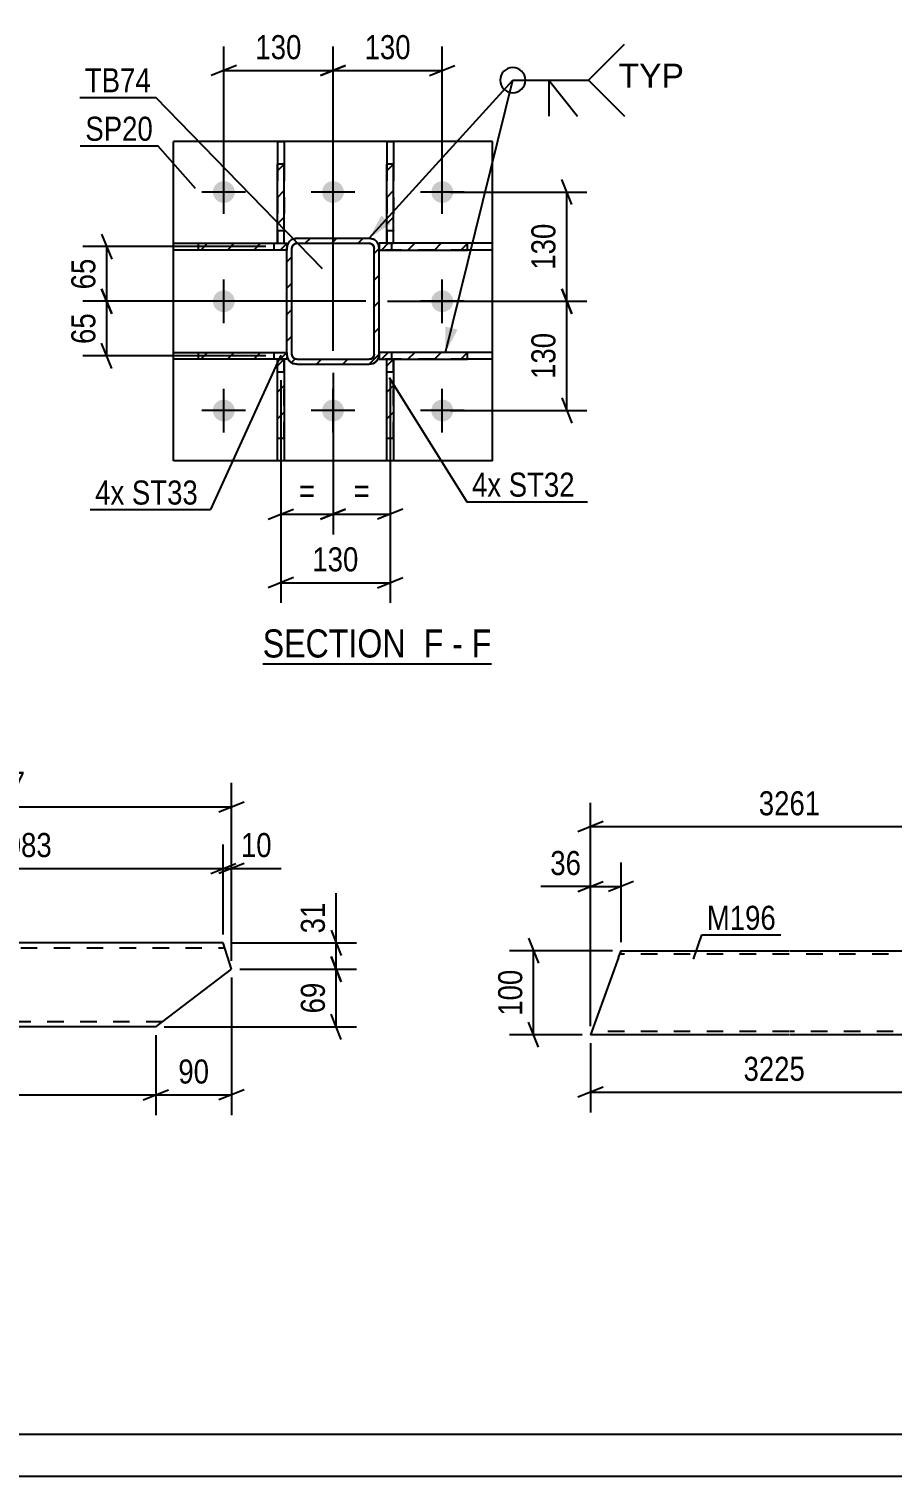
# Model space of a CAD drawing. Header units: millimetres. Extents: x 0 to 841, y 0 to 594.
# Drawn here: x 288.9 to 391.6, y 0 to 172.2 of the extents above; entities that cross this region are included whole.
import ezdxf

# ---------------------------------------------------------------- set-up
doc = ezdxf.new("R2010")
doc.units = ezdxf.units.MM
doc.linetypes.add('DXK_LINE_DOT2', pattern=[3.9198, 1.9599, -1.9599])
doc.linetypes.add('DXK_LINE_DOT3', pattern=[5.9187, 2.979, -0.9799, 0.9799, -0.9799])
doc.styles.add('Arial', font='ARIAL.TTF', dxfattribs={"height": 0.2})
doc.styles.add('Arial Narrow', font='ARIALN.TTF', dxfattribs={"height": 0.2})

# ---------------------------------------------------------------- blocks, each defined once
blk = doc.blocks.new('Unknown-103641004-1133')
at = {"color": 5, "linetype": 'Continuous'}
for p, q in [((5, 5), (836, 5)), ((0, 0), (841, 0))]:
    blk.add_line(p, q, dxfattribs=at)
blk = doc.blocks.new('Unknown-103641004-17 - 6446')
at = {"color": 6, "linetype": 'Continuous'}
blk.add_line((316.69, 96.66), (343.91, 96.66), dxfattribs=at)
at = {"color": 0, "linetype": 'Continuous'}
for points in [[(334.8, 97.41), (334.8, 100.91), (316.69, 100.91), (316.69, 97.41)], [(338.19, 97.41), (338.19, 100.91), (335.85, 100.91), (335.85, 97.41)], [(340.51, 97.41), (340.51, 100.91), (339.24, 100.91), (339.24, 97.41)], [(343.91, 97.41), (343.91, 100.91), (341.56, 100.91), (341.56, 97.41)]]:
    blk.add_wipeout(points, dxfattribs=at)
at = {"color": 7, "linetype": 'Continuous', "style": 'Arial Narrow'}
for s, p in [('SECTION ', (316.69, 97.41)), ('F', (335.85, 97.41)), ('F', (341.56, 97.41)), ('-', (339.24, 97.41))]:
    blk.add_text(s, height=3.34, dxfattribs=at).set_placement(p)
blk = doc.blocks.new('Part-103641004-2710 - 2694')
at = {"color": 2, "linetype": 'Continuous'}
for p, q in [((359.05, 61.72), (359.34, 62.52)), ((359.34, 62.52), (379.34, 62.52)), ((379.44, 62.52), (403.08, 62.52)), ((403, 62.28), (402.79, 61.72)), ((403.06, 62.46), (403, 62.28)), ((403.08, 62.52), (403.06, 62.46)), ((359.05, 61.72), (355.7, 52.52)), ((399.44, 52.52), (402.79, 61.72)), ((379.34, 52.52), (355.7, 52.52)), ((399.44, 52.52), (379.44, 52.52))]:
    blk.add_line(p, q, dxfattribs=at)
at = {"color": 7, "linetype": 'DXK_LINE_DOT2'}
for p, q in [((379.34, 62.12), (359.2, 62.12)), ((359.32, 62.46), (359.26, 62.28)), ((359.34, 62.52), (359.32, 62.46)), ((402.94, 62.12), (379.44, 62.12)), ((403.08, 62.52), (403, 62.28)), ((379.34, 52.92), (355.85, 52.92)), ((399.59, 52.92), (379.44, 52.92))]:
    blk.add_line(p, q, dxfattribs=at)
blk = doc.blocks.new('Part-103641004-1477 - 1461')
at = {"color": 2, "linetype": 'Continuous'}
for p, q in [((256.54, 57.86), (263.88, 63.46)), ((283.88, 63.46), (263.88, 63.46)), ((312, 63.46), (283.98, 63.46)), ((312.98, 60.31), (312, 63.46)), ((303.98, 53.46), (312.98, 60.31)), ((257.91, 53.46), (256.54, 57.86)), ((283.88, 53.46), (257.91, 53.46)), ((303.98, 53.46), (283.98, 53.46))]:
    blk.add_line(p, q, dxfattribs=at)
at = {"color": 7, "linetype": 'DXK_LINE_DOT2'}
for p, q in [((263.09, 62.86), (283.88, 62.86)), ((283.98, 62.86), (312.18, 62.86)), ((283.88, 54.06), (257.72, 54.06)), ((304.77, 54.06), (283.98, 54.06))]:
    blk.add_line(p, q, dxfattribs=at)
blk = doc.blocks.new('Part-103641004-6454 - 6446')
at = {"linetype": 'Continuous'}
h = blk.add_hatch(dxfattribs=at)
h.set_pattern_fill('', scale=0.7, style=0, pattern_type=0)
h.set_pattern_definition([(45, (319.5624, 133.6952), (-1.57154, 1.57154), [])])
h.paths.add_polyline_path([(319.56, 132.9), (319.56, 133.7), (309.06, 133.7), (309.06, 132.9)])
at = {"color": 2, "linetype": 'Continuous'}
for p, q in [((306.06, 132.9), (306.06, 133.7)), ((306.06, 133.7), (309.06, 133.7)), ((309.06, 132.9), (306.06, 132.9)), ((309.06, 133.7), (319.56, 133.7)), ((309.06, 132.9), (309.06, 133.7)), ((319.56, 132.9), (309.06, 132.9)), ((319.56, 133.7), (319.56, 132.9))]:
    blk.add_line(p, q, dxfattribs=at)
at = {"color": 7, "linetype": 'DXK_LINE_DOT2'}
for p, q in [((309.06, 133.7), (319.56, 133.7)), ((319.56, 132.9), (309.06, 132.9)), ((318.06, 132.9), (318.06, 133.7)), ((319.56, 133.7), (319.56, 132.9))]:
    blk.add_line(p, q, dxfattribs=at)
blk = doc.blocks.new('Part-103641004-6459 - 6446')
at = {"linetype": 'Continuous'}
h = blk.add_hatch(dxfattribs=at)
h.set_pattern_fill('', scale=0.7, style=0, pattern_type=0)
h.set_pattern_definition([(45, (319.2475, 132.9054), (-1.57154, 1.57154), [])])
h.paths.add_polyline_path([(319.25, 123.49), (319.25, 132.91), (318.45, 132.91), (318.45, 123.49)])
at = {"color": 7, "linetype": 'DXK_LINE_DOT2'}
for p, q in [((318.45, 131.41), (318.45, 132.91)), ((318.45, 132.91), (319.25, 132.91)), ((319.25, 123.49), (319.25, 132.91)), ((318.45, 131.41), (319.25, 131.41)), ((318.45, 123.49), (318.45, 131.41))]:
    blk.add_line(p, q, dxfattribs=at)
at = {"color": 2, "linetype": 'Continuous'}
for p, q in [((318.45, 123.49), (318.45, 132.91)), ((318.45, 132.91), (319.25, 132.91)), ((319.25, 132.91), (319.25, 123.49)), ((318.45, 120.8), (318.45, 123.49)), ((319.25, 123.49), (318.45, 123.49)), ((319.25, 123.49), (319.25, 120.8)), ((319.25, 120.8), (318.45, 120.8))]:
    blk.add_line(p, q, dxfattribs=at)
blk = doc.blocks.new('Bolt-103641004-6512 - 6446')
at = {"linetype": 'Continuous'}
for points in [[(310.76, 152.8, -1), (313.36, 152.8, -1)], [(323.76, 152.8, -1), (326.36, 152.8, -1)], [(336.76, 152.8, -1), (339.36, 152.8, -1)], [(310.76, 139.8, -1), (313.36, 139.8, -1)], [(336.76, 139.8, -1), (339.36, 139.8, -1)], [(310.76, 126.8, -1), (313.36, 126.8, -1)], [(323.76, 126.8, -1), (326.36, 126.8, -1)], [(336.76, 126.8, -1), (339.36, 126.8, -1)]]:
    blk.add_hatch(color=1, dxfattribs=at).paths.add_polyline_path(points)
at = {"color": 1, "linetype": 'Continuous'}
for p, q in [((312.06, 150.2), (312.06, 155.4)), ((325.06, 150.2), (325.06, 155.4)), ((338.06, 150.2), (338.06, 155.4)), ((314.66, 152.8), (309.46, 152.8)), ((327.66, 152.8), (322.46, 152.8)), ((340.66, 152.8), (335.46, 152.8)), ((312.06, 137.2), (312.06, 142.4)), ((338.06, 137.2), (338.06, 142.4)), ((314.66, 139.8), (309.46, 139.8)), ((340.66, 139.8), (335.46, 139.8)), ((312.06, 124.2), (312.06, 129.4)), ((325.06, 124.2), (325.06, 129.4)), ((338.06, 124.2), (338.06, 129.4)), ((314.66, 126.8), (309.46, 126.8)), ((327.66, 126.8), (322.46, 126.8)), ((340.66, 126.8), (335.46, 126.8))]:
    blk.add_line(p, q, dxfattribs=at)
blk = doc.blocks.new('Part-103641004-6464 - 6446')
at = {"linetype": 'Continuous'}
h = blk.add_hatch(dxfattribs=at)
h.set_pattern_fill('', scale=0.7, style=0, pattern_type=0)
h.set_pattern_definition([(45, (332.247, 132.9054), (-1.57154, 1.57154), [])])
h.paths.add_polyline_path([(332.25, 123.49), (332.25, 132.91), (331.45, 132.91), (331.45, 123.49)])
at = {"color": 7, "linetype": 'DXK_LINE_DOT2'}
for p, q in [((331.45, 131.41), (331.45, 132.91)), ((331.45, 132.91), (332.25, 132.91)), ((332.25, 123.49), (332.25, 132.91)), ((331.45, 131.41), (332.25, 131.41)), ((331.45, 123.49), (331.45, 131.41))]:
    blk.add_line(p, q, dxfattribs=at)
at = {"color": 2, "linetype": 'Continuous'}
for p, q in [((331.45, 123.49), (331.45, 132.91)), ((331.45, 132.91), (332.25, 132.91)), ((332.25, 132.91), (332.25, 123.49)), ((331.45, 120.8), (331.45, 123.49)), ((332.25, 123.49), (331.45, 123.49)), ((332.25, 123.49), (332.25, 120.8)), ((332.25, 120.8), (331.45, 120.8))]:
    blk.add_line(p, q, dxfattribs=at)
blk = doc.blocks.new('Part-103641004-6469 - 6446')
at = {"linetype": 'Continuous'}
h = blk.add_hatch(dxfattribs=at)
h.set_pattern_fill('', scale=0.7, style=0, pattern_type=0)
h.set_pattern_definition([(45, (319.247, 156.1076), (-1.57154, 1.57154), [])])
h.paths.add_polyline_path([(319.25, 146.71), (319.25, 156.11), (318.45, 156.11), (318.45, 146.71)])
at = {"color": 2, "linetype": 'Continuous'}
for p, q in [((318.45, 158.8), (318.45, 156.11)), ((318.45, 158.8), (319.25, 158.8)), ((319.25, 158.8), (319.25, 156.11)), ((318.45, 146.71), (318.45, 156.11)), ((319.25, 156.11), (318.45, 156.11)), ((319.25, 146.71), (319.25, 156.11)), ((318.45, 146.71), (319.25, 146.71))]:
    blk.add_line(p, q, dxfattribs=at)
at = {"color": 7, "linetype": 'DXK_LINE_DOT2'}
for p, q in [((318.45, 156.11), (318.45, 146.71)), ((319.25, 156.11), (319.25, 148.21)), ((318.45, 148.21), (319.25, 148.21)), ((319.25, 146.71), (319.25, 148.21)), ((318.45, 146.71), (319.25, 146.71))]:
    blk.add_line(p, q, dxfattribs=at)
blk = doc.blocks.new('Part-103641004-6519 - 6446')
at = {"linetype": 'Continuous'}
h = blk.add_hatch(dxfattribs=at)
h.set_pattern_fill('', scale=0.7, style=0, pattern_type=0)
h.set_pattern_definition([(45, (341.0608, 146.6954), (-1.57154, 1.57154), [])])
h.paths.add_polyline_path([(341.06, 145.9), (341.06, 146.7), (330.56, 146.7), (330.56, 145.9)])
at = {"color": 7, "linetype": 'DXK_LINE_DOT2'}
for p, q in [((341.06, 146.7), (330.56, 146.7)), ((330.56, 146.7), (330.56, 145.9)), ((332.06, 145.9), (332.06, 146.7)), ((341.06, 145.9), (330.56, 145.9))]:
    blk.add_line(p, q, dxfattribs=at)
at = {"color": 2, "linetype": 'Continuous'}
for p, q in [((341.06, 146.7), (330.56, 146.7)), ((330.56, 146.7), (330.56, 145.9)), ((344.06, 146.7), (341.06, 146.7)), ((341.06, 145.9), (341.06, 146.7)), ((344.06, 145.9), (344.06, 146.7)), ((330.56, 145.9), (341.06, 145.9)), ((344.06, 145.9), (341.06, 145.9))]:
    blk.add_line(p, q, dxfattribs=at)
blk = doc.blocks.new('Part-103641004-6524 - 6446')
at = {"linetype": 'Continuous'}
h = blk.add_hatch(dxfattribs=at)
h.set_pattern_fill('', scale=0.7, style=0, pattern_type=0)
h.set_pattern_definition([(45, (341.0608, 133.6954), (-1.57154, 1.57154), [])])
h.paths.add_polyline_path([(341.06, 132.9), (341.06, 133.7), (330.56, 133.7), (330.56, 132.9)])
at = {"color": 7, "linetype": 'DXK_LINE_DOT2'}
for p, q in [((341.06, 133.7), (330.56, 133.7)), ((330.56, 133.7), (330.56, 132.9)), ((341.06, 132.9), (330.56, 132.9)), ((332.06, 132.9), (332.06, 133.7))]:
    blk.add_line(p, q, dxfattribs=at)
at = {"color": 2, "linetype": 'Continuous'}
for p, q in [((341.06, 133.7), (330.56, 133.7)), ((330.56, 133.7), (330.56, 132.9)), ((330.56, 132.9), (341.06, 132.9)), ((344.06, 133.7), (341.06, 133.7)), ((341.06, 132.9), (341.06, 133.7)), ((344.06, 132.9), (341.06, 132.9)), ((344.06, 132.9), (344.06, 133.7))]:
    blk.add_line(p, q, dxfattribs=at)
blk = doc.blocks.new('Part-103641004-6543 - 6446')
at = {"color": 2, "linetype": 'Continuous'}
for p, q in [((306.06, 120.8), (306.06, 158.8)), ((344.06, 158.8), (306.06, 158.8)), ((344.06, 120.8), (344.06, 158.8)), ((344.06, 120.8), (306.06, 120.8))]:
    blk.add_line(p, q, dxfattribs=at)
blk = doc.blocks.new('Part-103641004-6570 - 6446')
at = {"linetype": 'Continuous'}
h = blk.add_hatch(dxfattribs=at)
h.set_pattern_fill('', scale=0.7, style=0, pattern_type=0)
h.set_pattern_definition([(45, (319.5624, 146.6952), (-1.57154, 1.57154), [])])
h.paths.add_polyline_path([(319.56, 145.9), (319.56, 146.7), (309.06, 146.7), (309.06, 145.9)])
at = {"color": 2, "linetype": 'Continuous'}
for p, q in [((306.06, 145.9), (306.06, 146.7)), ((306.06, 146.7), (309.06, 146.7)), ((309.06, 146.7), (319.56, 146.7)), ((309.06, 145.9), (309.06, 146.7)), ((319.56, 146.7), (319.56, 145.9)), ((309.06, 145.9), (306.06, 145.9)), ((319.56, 145.9), (309.06, 145.9))]:
    blk.add_line(p, q, dxfattribs=at)
at = {"color": 7, "linetype": 'DXK_LINE_DOT2'}
for p, q in [((309.06, 146.7), (319.56, 146.7)), ((318.06, 145.9), (318.06, 146.7)), ((319.56, 146.7), (319.56, 145.9)), ((319.56, 145.9), (309.06, 145.9))]:
    blk.add_line(p, q, dxfattribs=at)
blk = doc.blocks.new('Part-103641004-6612 - 6446')
at = {"linetype": 'Continuous'}
h = blk.add_hatch(dxfattribs=at)
h.set_pattern_fill('', scale=0.7, style=0, pattern_type=0)
h.set_pattern_definition([(45, (330.5624, 133.498), (-1.57154, 1.57154), [])])
h.paths.add_polyline_path([(330.47, 133.04), (330.56, 133.5), (330.56, 146.1), (330.47, 146.56), (330.21, 146.95), (329.82, 147.21), (329.36, 147.3), (320.76, 147.3), (320.3, 147.21), (319.91, 146.95), (319.65, 146.56), (319.56, 146.1), (319.56, 133.5), (319.65, 133.04), (319.91, 132.65), (320.3, 132.39), (320.76, 132.3), (329.36, 132.3), (329.82, 132.39), (330.21, 132.65)])
h.paths.add_polyline_path([(329.59, 132.94), (329.36, 132.9), (320.76, 132.9), (320.53, 132.94), (320.34, 133.07), (320.21, 133.27), (320.16, 133.5), (320.16, 146.1), (320.21, 146.33), (320.34, 146.52), (320.53, 146.65), (320.76, 146.7), (329.36, 146.7), (329.59, 146.65), (329.79, 146.52), (329.92, 146.33), (329.96, 146.1), (329.96, 133.5), (329.92, 133.27), (329.79, 133.07)])
at = {"color": 7, "linetype": 'DXK_LINE_DOT2'}
for p, q in [((319.56, 146.1), (319.65, 146.56)), ((320.34, 146.52), (320.21, 146.33)), ((320.3, 147.21), (320.76, 147.3)), ((320.53, 146.65), (320.34, 146.52)), ((320.76, 146.7), (320.53, 146.65)), ((320.76, 147.3), (329.36, 147.3)), ((320.76, 146.7), (329.36, 146.7)), ((329.36, 147.3), (329.82, 147.21)), ((329.59, 146.65), (329.36, 146.7)), ((329.79, 146.52), (329.59, 146.65)), ((329.92, 146.33), (329.79, 146.52)), ((330.47, 146.56), (330.56, 146.1)), ((319.56, 133.5), (319.56, 146.1)), ((320.21, 146.33), (320.16, 146.1)), ((320.16, 133.5), (320.16, 146.1)), ((329.96, 146.1), (329.92, 146.33)), ((329.96, 133.5), (329.96, 146.1)), ((330.56, 133.5), (330.56, 146.1)), ((319.65, 133.04), (319.56, 133.5)), ((320.16, 133.5), (320.21, 133.27)), ((320.21, 133.27), (320.34, 133.07)), ((320.34, 133.07), (320.53, 132.94)), ((320.53, 132.94), (320.76, 132.9)), ((320.76, 132.9), (329.36, 132.9)), ((329.36, 132.9), (329.59, 132.94)), ((329.59, 132.94), (329.79, 133.07)), ((329.79, 133.07), (329.92, 133.27)), ((329.92, 133.27), (329.96, 133.5)), ((330.56, 133.5), (330.47, 133.04)), ((320.76, 132.3), (320.3, 132.39)), ((320.76, 132.3), (329.36, 132.3)), ((329.82, 132.39), (329.36, 132.3))]:
    blk.add_line(p, q, dxfattribs=at)
at = {"color": 2, "linetype": 'Continuous'}
for p, q in [((319.65, 146.56), (319.56, 146.1)), ((320.21, 146.33), (320.34, 146.52)), ((320.76, 147.3), (320.3, 147.21)), ((320.34, 146.52), (320.53, 146.65)), ((320.53, 146.65), (320.76, 146.7)), ((320.76, 147.3), (329.36, 147.3)), ((320.76, 146.7), (329.36, 146.7)), ((329.82, 147.21), (329.36, 147.3)), ((329.36, 146.7), (329.59, 146.65)), ((329.59, 146.65), (329.79, 146.52)), ((329.79, 146.52), (329.92, 146.33)), ((330.56, 146.1), (330.47, 146.56)), ((319.56, 133.5), (319.56, 146.1)), ((320.16, 146.1), (320.21, 146.33)), ((320.16, 133.5), (320.16, 146.1)), ((329.92, 146.33), (329.96, 146.1)), ((329.96, 133.5), (329.96, 146.1)), ((330.56, 133.5), (330.56, 146.1)), ((319.56, 133.5), (319.65, 133.04)), ((320.21, 133.27), (320.16, 133.5)), ((320.34, 133.07), (320.21, 133.27)), ((320.53, 132.94), (320.34, 133.07)), ((320.76, 132.9), (320.53, 132.94)), ((320.76, 132.9), (329.36, 132.9)), ((329.59, 132.94), (329.36, 132.9)), ((329.79, 133.07), (329.59, 132.94)), ((329.92, 133.27), (329.79, 133.07)), ((329.96, 133.5), (329.92, 133.27)), ((330.47, 133.04), (330.56, 133.5)), ((320.3, 132.39), (320.76, 132.3)), ((320.76, 132.3), (329.36, 132.3)), ((329.36, 132.3), (329.82, 132.39))]:
    blk.add_line(p, q, dxfattribs=at)
at = {"color": 7, "linetype": 'DXK_LINE_DOT3'}
blk.add_line((325.06, 139.8), (325.06, 139.8), dxfattribs=at)
at = {"color": 7, "linetype": 'DXK_LINE_DOT2'}
for centre, start, end in [((320.76, 146.1), 112.5, 157.5), ((329.36, 146.1), 22.5, 67.5), ((320.76, 133.5), 202.5, 247.5), ((329.36, 133.5), 292.5, 337.5)]:
    blk.add_arc(centre, 1.2, start, end, dxfattribs=at)
at = {"color": 2, "linetype": 'Continuous'}
for centre, start, end in [((320.76, 146.1), 112.5, 157.5), ((329.36, 146.1), 22.5, 67.5), ((320.76, 133.5), 202.5, 247.5), ((329.36, 133.5), 292.5, 337.5)]:
    blk.add_arc(centre, 1.2, start, end, dxfattribs=at)
blk = doc.blocks.new('Part-103641004-6631 - 6446')
at = {"linetype": 'Continuous'}
h = blk.add_hatch(dxfattribs=at)
h.set_pattern_fill('', scale=0.7, style=0, pattern_type=0)
h.set_pattern_definition([(45, (332.2465, 156.1075), (-1.57154, 1.57154), [])])
h.paths.add_polyline_path([(332.25, 146.71), (332.25, 156.11), (331.45, 156.11), (331.45, 146.71)])
at = {"color": 2, "linetype": 'Continuous'}
for p, q in [((331.45, 158.8), (331.45, 156.11)), ((331.45, 158.8), (332.25, 158.8)), ((332.25, 158.8), (332.25, 156.11)), ((331.45, 146.71), (331.45, 156.11)), ((332.25, 156.11), (331.45, 156.11)), ((332.25, 146.71), (332.25, 156.11)), ((331.45, 146.71), (332.25, 146.71))]:
    blk.add_line(p, q, dxfattribs=at)
at = {"color": 7, "linetype": 'DXK_LINE_DOT2'}
for p, q in [((331.45, 156.11), (331.45, 146.71)), ((332.25, 156.11), (332.25, 148.21)), ((331.45, 148.21), (332.25, 148.21)), ((332.25, 146.71), (332.25, 148.21)), ((331.45, 146.71), (332.25, 146.71))]:
    blk.add_line(p, q, dxfattribs=at)
blk = doc.blocks.new('StraightDimension-103641004-2756 - 2694')
at = {"color": 7, "linetype": 'Continuous'}
for p, q in [((355.7, 53.52), (355.7, 80.13)), ((403.08, 63.52), (403.08, 80.13)), ((357.2, 77.88), (354.2, 76.68)), ((401.58, 76.68), (404.58, 77.88)), ((355.7, 77.28), (403.08, 77.28))]:
    blk.add_line(p, q, dxfattribs=at)
at = {"color": 0}
blk.add_wipeout([(383.65, 78.03), (383.65, 82.23), (375.14, 82.23), (375.14, 78.03)], dxfattribs=at)
at = {"color": 3, "style": 'Arial Narrow'}
blk.add_text('3261', height=2.863, dxfattribs=at).set_placement((375.74, 78.63))
blk = doc.blocks.new('StraightDimension-103641004-2730 - 2694')
at = {"color": 7, "linetype": 'Continuous'}
for p, q in [((355.7, 51.52), (355.7, 43.28)), ((399.44, 51.52), (399.44, 43.28)), ((357.2, 46.28), (354.2, 45.08)), ((355.7, 45.68), (399.44, 45.68)), ((397.94, 45.08), (400.94, 46.28))]:
    blk.add_line(p, q, dxfattribs=at)
at = {"color": 0}
blk.add_wipeout([(381.83, 46.43), (381.83, 50.63), (373.32, 50.63), (373.32, 46.43)], dxfattribs=at)
at = {"color": 3, "style": 'Arial Narrow'}
blk.add_text('3225', height=2.863, dxfattribs=at).set_placement((373.92, 47.03))
blk = doc.blocks.new('StraightDimension-103641004-2767 - 2694')
at = {"color": 7, "linetype": 'Continuous'}
for p, q in [((348.33, 64.02), (349.53, 61.02)), ((358.34, 62.52), (346.08, 62.52)), ((348.93, 52.52), (348.93, 62.52)), ((349.53, 51.02), (348.33, 54.02)), ((354.7, 52.52), (346.08, 52.52))]:
    blk.add_line(p, q, dxfattribs=at)
at = {"color": 0}
blk.add_wipeout([(348.18, 60.86), (343.98, 60.86), (343.98, 54.18), (348.18, 54.18)], dxfattribs=at)
at = {"color": 3, "style": 'Arial Narrow'}
blk.add_text('100', height=2.863, rotation=90.0002, dxfattribs=at).set_placement((347.58, 54.78))
blk = doc.blocks.new('StraightDimension-103641004-2743 - 2694')
at = {"color": 7, "linetype": 'Continuous'}
for p, q in [((355.7, 53.52), (355.7, 73.02)), ((359.34, 63.52), (359.34, 73.02)), ((354.2, 69.57), (357.2, 70.77)), ((360.84, 70.77), (357.84, 69.57)), ((355.7, 70.17), (359.34, 70.17))]:
    blk.add_line(p, q, dxfattribs=at)
at = {"color": 0}
blk.add_wipeout([(355.18, 70.92), (355.18, 75.12), (350.32, 75.12), (350.32, 70.92)], dxfattribs=at)
at = {"color": 7, "linetype": 'Continuous'}
blk.add_line((355.7, 70.17), (349.8, 70.17), dxfattribs=at)
blk.add_line((355.7, 70.17), (349.8, 70.17), dxfattribs=at)
at = {"color": 3, "style": 'Arial Narrow'}
blk.add_text('36', height=2.863, dxfattribs=at).set_placement((350.92, 71.52))
blk = doc.blocks.new('StraightDimension-103641004-1621 - 1461')
at = {"color": 7, "linetype": 'Continuous'}
for p, q in [((312.98, 59.31), (312.98, 42.96)), ((303.98, 52.46), (303.98, 42.96)), ((302.48, 44.76), (305.48, 45.96)), ((303.98, 45.36), (312.98, 45.36)), ((314.48, 45.96), (311.48, 44.76))]:
    blk.add_line(p, q, dxfattribs=at)
at = {"color": 0}
blk.add_wipeout([(310.91, 46.11), (310.91, 50.31), (306.05, 50.31), (306.05, 46.11)], dxfattribs=at)
at = {"color": 3, "style": 'Arial Narrow'}
blk.add_text('90', height=2.863, dxfattribs=at).set_placement((306.65, 46.71))
blk = doc.blocks.new('StraightDimension-103641004-1520 - 1461')
at = {"color": 7, "linetype": 'Continuous'}
for p, q in [((324.84, 64.96), (326.04, 61.96)), ((313, 63.46), (327.84, 63.46)), ((325.44, 60.31), (325.44, 63.46)), ((313.98, 60.31), (327.84, 60.31)), ((326.04, 58.81), (324.84, 61.81))]:
    blk.add_line(p, q, dxfattribs=at)
at = {"color": 0}
blk.add_wipeout([(324.69, 68.84), (320.49, 68.84), (320.49, 63.98), (324.69, 63.98)], dxfattribs=at)
at = {"color": 7, "linetype": 'Continuous'}
blk.add_line((325.44, 63.46), (325.44, 69.37), dxfattribs=at)
blk.add_line((325.44, 63.46), (325.44, 69.37), dxfattribs=at)
at = {"color": 3, "style": 'Arial Narrow'}
blk.add_text('31', height=2.863, rotation=90.0002, dxfattribs=at).set_placement((324.09, 64.58))
blk = doc.blocks.new('StraightDimension-103641004-1547 - 1461')
at = {"color": 7, "linetype": 'Continuous'}
for p, q in [((313.98, 60.31), (327.84, 60.31)), ((324.84, 61.81), (326.04, 58.81)), ((325.44, 53.46), (325.44, 60.31)), ((304.98, 53.46), (327.84, 53.46)), ((326.04, 51.96), (324.84, 54.96))]:
    blk.add_line(p, q, dxfattribs=at)
at = {"color": 0}
blk.add_wipeout([(324.69, 59.32), (320.49, 59.32), (320.49, 54.46), (324.69, 54.46)], dxfattribs=at)
at = {"color": 3, "style": 'Arial Narrow'}
blk.add_text('69', height=2.863, rotation=90.0002, dxfattribs=at).set_placement((324.09, 55.06))
blk = doc.blocks.new('StraightDimension-103641004-1638 - 1461')
at = {"color": 7, "linetype": 'Continuous'}
for p, q in [((257.91, 52.46), (257.91, 42.96)), ((303.98, 52.46), (303.98, 42.96)), ((259.41, 45.96), (256.41, 44.76)), ((257.91, 45.36), (303.98, 45.36)), ((302.48, 44.76), (305.48, 45.96))]:
    blk.add_line(p, q, dxfattribs=at)
at = {"color": 0}
blk.add_wipeout([(285.2, 46.11), (285.2, 50.31), (276.69, 50.31), (276.69, 46.11)], dxfattribs=at)
at = {"color": 3, "style": 'Arial Narrow'}
blk.add_text('3063', height=2.863, dxfattribs=at).set_placement((277.29, 46.71))
blk = doc.blocks.new('StraightDimension-103641004-1680 - 1461')
at = {"color": 7, "linetype": 'Continuous'}
for p, q in [((256.54, 58.86), (256.54, 82.48)), ((312.98, 61.31), (312.98, 82.48)), ((258.04, 80.23), (255.04, 79.03)), ((256.54, 79.63), (312.98, 79.63)), ((311.48, 79.03), (314.48, 80.23))]:
    blk.add_line(p, q, dxfattribs=at)
at = {"color": 0}
blk.add_wipeout([(289.01, 80.38), (289.01, 84.58), (280.5, 84.58), (280.5, 80.38)], dxfattribs=at)
at = {"color": 3, "style": 'Arial Narrow'}
blk.add_text('3167', height=2.863, dxfattribs=at).set_placement((281.1, 80.98))
blk = doc.blocks.new('StraightDimension-103641004-1691 - 1461')
at = {"color": 7, "linetype": 'Continuous'}
for p, q in [((312, 64.46), (312, 75.16)), ((312.98, 61.31), (312.98, 75.16)), ((310.5, 71.71), (313.5, 72.91)), ((314.48, 72.91), (311.48, 71.71)), ((312, 72.31), (312.98, 72.31))]:
    blk.add_line(p, q, dxfattribs=at)
at = {"color": 0}
blk.add_wipeout([(318.36, 73.06), (318.36, 77.26), (313.5, 77.26), (313.5, 73.06)], dxfattribs=at)
at = {"color": 7, "linetype": 'Continuous'}
blk.add_line((312.98, 72.31), (318.88, 72.31), dxfattribs=at)
blk.add_line((312.98, 72.31), (318.88, 72.31), dxfattribs=at)
at = {"color": 3, "style": 'Arial Narrow'}
blk.add_text('10', height=2.863, dxfattribs=at).set_placement((314.1, 73.66))
blk = doc.blocks.new('StraightDimension-103641004-1708 - 1461')
at = {"color": 7, "linetype": 'Continuous'}
for p, q in [((263.88, 64.46), (263.88, 75.16)), ((312, 64.46), (312, 75.16)), ((265.38, 72.91), (262.38, 71.71)), ((310.5, 71.71), (313.5, 72.91)), ((263.88, 72.31), (312, 72.31))]:
    blk.add_line(p, q, dxfattribs=at)
at = {"color": 0}
blk.add_wipeout([(292.19, 73.06), (292.19, 77.26), (283.68, 77.26), (283.68, 73.06)], dxfattribs=at)
at = {"color": 3, "style": 'Arial Narrow'}
blk.add_text('3083', height=2.863, dxfattribs=at).set_placement((284.28, 73.66))
blk = doc.blocks.new('StraightDimension-103641004-19515 - 6446')
at = {"color": 7, "linetype": 'Continuous'}
for p, q in [((318.85, 130.41), (318.85, 103.91)), ((331.85, 130.4), (331.85, 103.91)), ((320.35, 106.91), (317.35, 105.71)), ((330.35, 105.71), (333.35, 106.91)), ((318.85, 106.31), (331.85, 106.31))]:
    blk.add_line(p, q, dxfattribs=at)
at = {"color": 0}
blk.add_wipeout([(328.69, 107.06), (328.69, 111.26), (322, 111.26), (322, 107.06)], dxfattribs=at)
at = {"color": 3, "style": 'Arial Narrow'}
blk.add_text('130', height=2.863, dxfattribs=at).set_placement((322.6, 107.66))
blk = doc.blocks.new('StraightDimension-103641004-19483 - 6446')
at = {"color": 7, "linetype": 'Continuous'}
for p, q in [((312.06, 153.8), (312.06, 170.11)), ((325.06, 133.9), (325.06, 170.11)), ((313.56, 167.86), (310.56, 166.66)), ((312.06, 167.26), (325.06, 167.26)), ((323.56, 166.66), (326.56, 167.86))]:
    blk.add_line(p, q, dxfattribs=at)
at = {"color": 0}
blk.add_wipeout([(321.9, 168.01), (321.9, 172.21), (315.22, 172.21), (315.22, 168.01)], dxfattribs=at)
at = {"color": 3, "style": 'Arial Narrow'}
blk.add_text('130', height=2.863, dxfattribs=at).set_placement((315.82, 168.61))
blk = doc.blocks.new('StraightDimension-103641004-19386 - 6446')
at = {"color": 7, "linetype": 'Continuous'}
for p, q in [((325.06, 131.3), (325.06, 112.06)), ((331.85, 130.41), (331.85, 112.06)), ((323.56, 113.86), (326.56, 115.06)), ((325.06, 114.46), (331.85, 114.46)), ((333.35, 115.06), (330.35, 113.86))]:
    blk.add_line(p, q, dxfattribs=at)
at = {"color": 0}
blk.add_wipeout([(330.01, 115.21), (330.01, 119.41), (326.9, 119.41), (326.9, 115.21)], dxfattribs=at)
at = {"color": 3, "style": 'Arial Narrow'}
blk.add_text('=', height=2.86, dxfattribs=at).set_placement((327.5, 115.81))
blk = doc.blocks.new('StraightDimension-103641004-6715 - 6446')
at = {"color": 7, "linetype": 'Continuous'}
for p, q in [((353.48, 138.3), (352.28, 141.3)), ((331.56, 139.8), (355.28, 139.8)), ((352.88, 126.8), (352.88, 139.8)), ((352.28, 128.3), (353.48, 125.3)), ((339.06, 126.8), (355.28, 126.8))]:
    blk.add_line(p, q, dxfattribs=at)
at = {"color": 0}
blk.add_wipeout([(352.13, 136.64), (347.93, 136.64), (347.93, 129.96), (352.13, 129.96)], dxfattribs=at)
at = {"color": 3, "style": 'Arial Narrow'}
blk.add_text('130', height=2.863, rotation=90.0002, dxfattribs=at).set_placement((351.53, 130.56))
blk = doc.blocks.new('StraightDimension-103641004-6725 - 6446')
at = {"color": 7, "linetype": 'Continuous'}
for p, q in [((353.48, 151.3), (352.28, 154.3)), ((339.06, 152.8), (355.28, 152.8)), ((352.88, 139.8), (352.88, 152.8)), ((352.28, 141.3), (353.48, 138.3)), ((331.56, 139.8), (355.28, 139.8))]:
    blk.add_line(p, q, dxfattribs=at)
at = {"color": 0}
blk.add_wipeout([(352.13, 149.64), (347.93, 149.64), (347.93, 142.96), (352.13, 142.96)], dxfattribs=at)
at = {"color": 3, "style": 'Arial Narrow'}
blk.add_text('130', height=2.863, rotation=90.0002, dxfattribs=at).set_placement((351.53, 143.56))
blk = doc.blocks.new('StraightDimension-103641004-19387 - 6446')
at = {"color": 7, "linetype": 'Continuous'}
for p, q in [((325.06, 131.3), (325.06, 112.06)), ((318.85, 130.41), (318.85, 112.06)), ((317.35, 113.86), (320.35, 115.06)), ((318.85, 114.46), (325.06, 114.46)), ((326.56, 115.06), (323.56, 113.86))]:
    blk.add_line(p, q, dxfattribs=at)
at = {"color": 0}
blk.add_wipeout([(323.51, 115.21), (323.51, 119.41), (320.4, 119.41), (320.4, 115.21)], dxfattribs=at)
at = {"color": 3, "style": 'Arial Narrow'}
blk.add_text('=', height=2.86, dxfattribs=at).set_placement((321, 115.81))
blk = doc.blocks.new('StraightDimension-103641004-19447 - 6446')
at = {"color": 7, "linetype": 'Continuous'}
for p, q in [((297.52, 147.8), (298.72, 144.8)), ((317.06, 146.3), (295.27, 146.3)), ((298.12, 139.8), (298.12, 146.3)), ((298.72, 138.3), (297.52, 141.3)), ((328.96, 139.8), (295.27, 139.8))]:
    blk.add_line(p, q, dxfattribs=at)
at = {"color": 0}
blk.add_wipeout([(297.37, 145.47), (293.17, 145.47), (293.17, 140.62), (297.37, 140.62)], dxfattribs=at)
at = {"color": 3, "style": 'Arial Narrow'}
blk.add_text('65', height=2.863, rotation=90.0002, dxfattribs=at).set_placement((296.77, 141.22))
blk = doc.blocks.new('StraightDimension-103641004-19448 - 6446')
at = {"color": 7, "linetype": 'Continuous'}
for p, q in [((297.52, 141.3), (298.72, 138.3)), ((328.96, 139.8), (295.27, 139.8)), ((298.12, 133.3), (298.12, 139.8)), ((298.72, 131.8), (297.52, 134.8)), ((317.06, 133.3), (295.27, 133.3))]:
    blk.add_line(p, q, dxfattribs=at)
at = {"color": 0}
blk.add_wipeout([(297.37, 138.97), (293.17, 138.97), (293.17, 134.12), (297.37, 134.12)], dxfattribs=at)
at = {"color": 3, "style": 'Arial Narrow'}
blk.add_text('65', height=2.863, rotation=90.0002, dxfattribs=at).set_placement((296.77, 134.72))
blk = doc.blocks.new('StraightDimension-103641004-19482 - 6446')
at = {"color": 7, "linetype": 'Continuous'}
for p, q in [((325.06, 133.9), (325.06, 170.11)), ((338.06, 153.8), (338.06, 170.11)), ((326.56, 167.86), (323.56, 166.66)), ((325.06, 167.26), (338.06, 167.26)), ((336.56, 166.66), (339.56, 167.86))]:
    blk.add_line(p, q, dxfattribs=at)
at = {"color": 0}
blk.add_wipeout([(334.9, 168.01), (334.9, 172.21), (328.22, 172.21), (328.22, 168.01)], dxfattribs=at)
at = {"color": 3, "style": 'Arial Narrow'}
blk.add_text('130', height=2.863, dxfattribs=at).set_placement((328.82, 168.61))
blk = doc.blocks.new('Mark-103641004-2706 - 2694')
at = {"color": 0}
blk.add_wipeout([(377.77, 65), (377.77, 68), (369.55, 68), (369.55, 65)], dxfattribs=at)
blk.add_wipeout([(377.77, 65), (377.77, 68), (369.55, 68), (369.55, 65)], dxfattribs=at)
at = {"color": 30, "linetype": 'Continuous'}
for p, q in [((367.96, 61.52), (368.95, 64.4)), ((368.95, 64.4), (378.37, 64.4))]:
    blk.add_line(p, q, dxfattribs=at)
at = {"color": 3, "style": 'Arial Narrow'}
blk.add_text('M196', height=2.863, dxfattribs=at).set_placement((369.55, 65))
blk = doc.blocks.new('Mark-103641004-6539 - 6446')
at = {"color": 0}
blk.add_wipeout([(303.62, 158.9), (303.62, 161.9), (295.58, 161.9), (295.58, 158.9)], dxfattribs=at)
blk.add_wipeout([(303.62, 158.9), (303.62, 161.9), (295.58, 161.9), (295.58, 158.9)], dxfattribs=at)
at = {"color": 30, "linetype": 'Continuous'}
for p in [(294.98, 158.3), (308.69, 153.21)]:
    blk.add_line(p, (304.22, 158.3), dxfattribs=at)
at = {"color": 3, "style": 'Arial Narrow'}
blk.add_text('SP20', height=2.863, dxfattribs=at).set_placement((295.58, 158.9))
blk = doc.blocks.new('Mark-103641004-6608 - 6446')
at = {"color": 0}
blk.add_wipeout([(303.37, 164.67), (303.37, 167.67), (295.52, 167.67), (295.52, 164.67)], dxfattribs=at)
blk.add_wipeout([(303.37, 164.67), (303.37, 167.67), (295.52, 167.67), (295.52, 164.67)], dxfattribs=at)
at = {"color": 30, "linetype": 'Continuous'}
for p in [(294.92, 164.07), (323.82, 143.68)]:
    blk.add_line(p, (303.97, 164.07), dxfattribs=at)
at = {"color": 3, "style": 'Arial Narrow'}
blk.add_text('TB74', height=2.863, dxfattribs=at).set_placement((295.52, 164.67))
blk = doc.blocks.new('WeldMark-103641004-6754 - 6446')
at = {"linetype": 'Continuous'}
for points in [[(331.93, 149.01), (329.36, 147.3), (330.82, 150.02)], [(339.89, 136.43), (338.45, 133.7), (338.44, 136.79)]]:
    blk.add_hatch(color=30, dxfattribs=at).paths.add_polyline_path(points)
at = {"color": 30, "linetype": 'Continuous'}
for p, q in [((329.36, 147.3), (346.45, 166.11)), ((338.45, 133.7), (346.45, 166.11)), ((346.45, 166.11), (355.45, 166.11))]:
    blk.add_line(p, q, dxfattribs=at)
at = {"color": 3, "linetype": 'Continuous'}
for q in [(354.17, 161.82), (350.74, 161.82)]:
    blk.add_line((350.74, 166.11), q, dxfattribs=at)
for start, end in [(90, 270), (270, 90)]:
    blk.add_arc((346.45, 166.11), 1.5, start, end, dxfattribs=at)
at = {"color": 0, "linetype": 'Continuous'}
blk.add_wipeout([(366.83, 165.21), (366.83, 168.21), (359.05, 168.21), (359.05, 165.21)], dxfattribs=at)
blk.add_wipeout([(366.83, 165.21), (366.83, 168.21), (359.05, 168.21), (359.05, 165.21)], dxfattribs=at)
at = {"color": 3, "linetype": 'Continuous'}
for q in [(359.74, 170.4), (359.74, 161.82)]:
    blk.add_line((355.45, 166.11), q, dxfattribs=at)
at = {"color": 3, "linetype": 'Continuous', "style": 'Arial'}
blk.add_text('TYP', height=2.865, dxfattribs=at).set_placement((359.05, 165.21))
blk = doc.blocks.new('MarkSet-103641004-6803 - 6446')
at = {"color": 0}
for points in [[(345.07, 116.55), (345.07, 119.55), (341.6, 119.55), (341.6, 116.55)], [(353.83, 116.55), (353.83, 119.55), (345.97, 119.55), (345.97, 116.55)]]:
    blk.add_wipeout(points, dxfattribs=at)
for points in [[(345.07, 116.55), (345.07, 119.55), (341.6, 119.55), (341.6, 116.55)], [(353.83, 116.55), (353.83, 119.55), (345.97, 119.55), (345.97, 116.55)]]:
    blk.add_wipeout(points, dxfattribs=at)
at = {"color": 30, "linetype": 'Continuous'}
for p, q in [((331.74, 130.72), (341, 115.95)), ((341, 115.95), (355.33, 115.95))]:
    blk.add_line(p, q, dxfattribs=at)
at = {"color": 3, "style": 'Arial Narrow'}
for s, p in [('4x', (341.6, 116.55)), ('ST32', (345.97, 116.55))]:
    blk.add_text(s, height=2.863, dxfattribs=at).set_placement(p)
blk = doc.blocks.new('MarkSet-103641004-6833 - 6446')
at = {"color": 30, "linetype": 'Continuous'}
blk.add_line((318.86, 133.4), (310.47, 115.01), dxfattribs=at)
at = {"color": 0}
for points in [[(300.22, 115.61), (300.22, 118.61), (296.75, 118.61), (296.75, 115.61)], [(308.97, 115.61), (308.97, 118.61), (301.12, 118.61), (301.12, 115.61)]]:
    blk.add_wipeout(points, dxfattribs=at)
for points in [[(300.22, 115.61), (300.22, 118.61), (296.75, 118.61), (296.75, 115.61)], [(308.97, 115.61), (308.97, 118.61), (301.12, 118.61), (301.12, 115.61)]]:
    blk.add_wipeout(points, dxfattribs=at)
at = {"color": 30, "linetype": 'Continuous'}
blk.add_line((296.15, 115.01), (310.47, 115.01), dxfattribs=at)
at = {"color": 3, "style": 'Arial Narrow'}
for s, p in [('4x', (296.75, 115.61)), ('ST33', (301.12, 115.61))]:
    blk.add_text(s, height=2.863, dxfattribs=at).set_placement(p)

msp = doc.modelspace()

# ---------------------------------------------------------------- block references
for name in ['Unknown-103641004-1133', 'Part-103641004-6543 - 6446', 'Part-103641004-6469 - 6446', 'Part-103641004-6631 - 6446', 'Bolt-103641004-6512 - 6446', 'Part-103641004-6570 - 6446', 'Part-103641004-6612 - 6446', 'Part-103641004-6519 - 6446', 'Part-103641004-6454 - 6446', 'Part-103641004-6459 - 6446', 'Part-103641004-6524 - 6446', 'Part-103641004-6464 - 6446', 'Part-103641004-1477 - 1461', 'Part-103641004-2710 - 2694']:
    msp.add_blockref(name, (0, 0))

# ---------------------------------------------------------------- next in the draw order: block references
for name in ['StraightDimension-103641004-19483 - 6446', 'Mark-103641004-6539 - 6446', 'StraightDimension-103641004-19515 - 6446', 'Unknown-103641004-17 - 6446', 'StraightDimension-103641004-2756 - 2694', 'StraightDimension-103641004-1621 - 1461', 'StraightDimension-103641004-2730 - 2694']:
    msp.add_blockref(name, (0, 0))

# ---------------------------------------------------------------- next in the draw order: block references
for name in ['StraightDimension-103641004-19447 - 6446', 'StraightDimension-103641004-19386 - 6446', 'StraightDimension-103641004-1520 - 1461', 'Mark-103641004-2706 - 2694', 'StraightDimension-103641004-2767 - 2694']:
    msp.add_blockref(name, (0, 0))

# ---------------------------------------------------------------- next in the draw order: block references
for name in ['StraightDimension-103641004-6715 - 6446', 'StraightDimension-103641004-19387 - 6446', 'StraightDimension-103641004-2743 - 2694', 'StraightDimension-103641004-1547 - 1461']:
    msp.add_blockref(name, (0, 0))

# ---------------------------------------------------------------- next in the draw order: block references
for name in ['StraightDimension-103641004-6725 - 6446', 'StraightDimension-103641004-19448 - 6446', 'MarkSet-103641004-6803 - 6446', 'StraightDimension-103641004-1680 - 1461', 'StraightDimension-103641004-1638 - 1461']:
    msp.add_blockref(name, (0, 0))

# ---------------------------------------------------------------- next in the draw order: block references
for name in ['StraightDimension-103641004-19482 - 6446', 'MarkSet-103641004-6833 - 6446', 'StraightDimension-103641004-1691 - 1461']:
    msp.add_blockref(name, (0, 0))

# ---------------------------------------------------------------- next in the draw order: block references
for name in ['WeldMark-103641004-6754 - 6446', 'Mark-103641004-6608 - 6446', 'StraightDimension-103641004-1708 - 1461']:
    msp.add_blockref(name, (0, 0))

doc.saveas('drawing.dxf')
